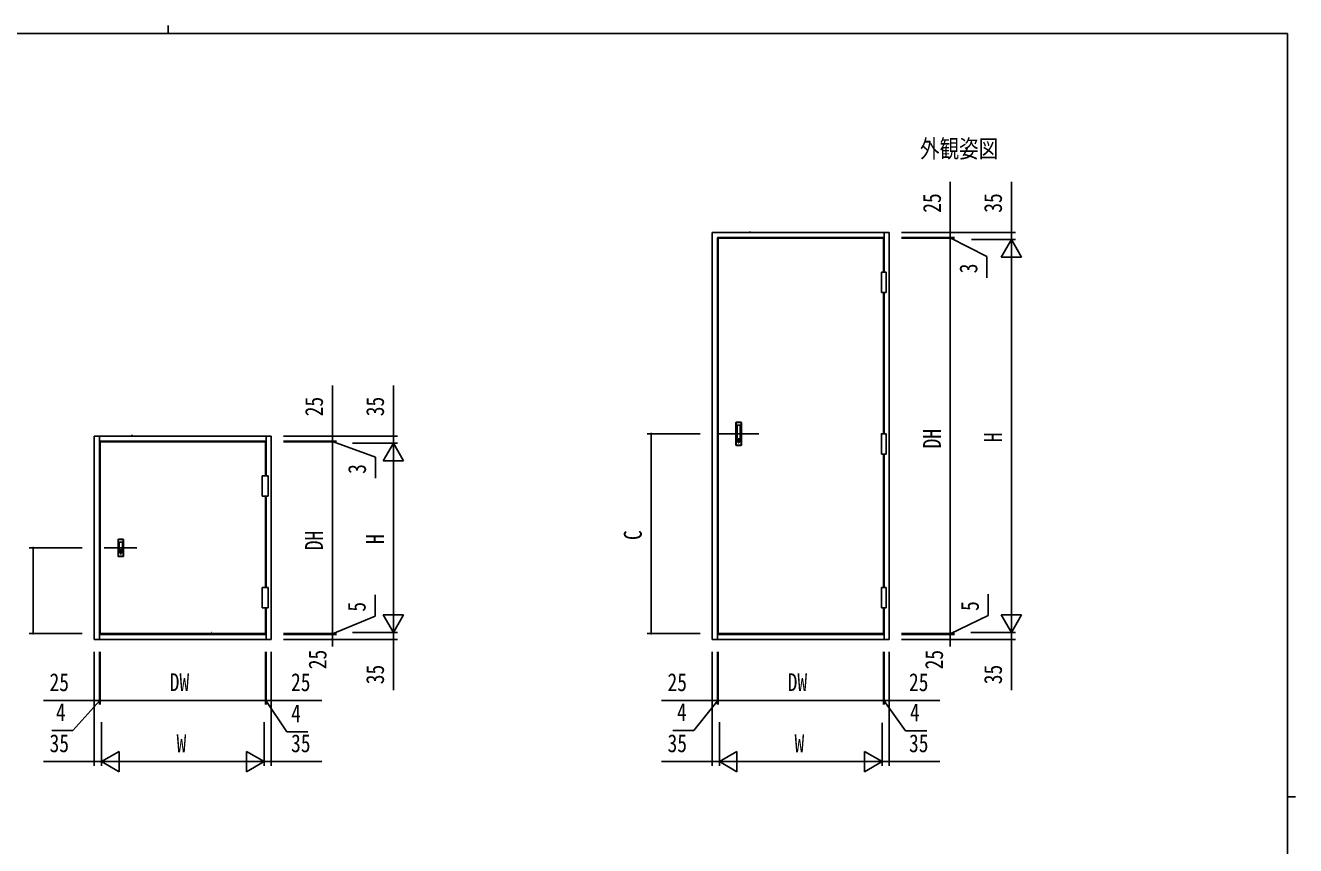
# Model space of a CAD drawing. Units: millimetres on the paper. Extents: x -283 to 283, y -202 to 202.
# Drawn here: x -41.5 to 270.6, y 0 to 201.5 of the extents above; entities that cross this region are included whole.
import ezdxf
from ezdxf.enums import TextEntityAlignment as Align

# ---------------------------------------------------------------- set-up
doc = ezdxf.new("R2010")
doc.units = ezdxf.units.MM
for name, color, linetype in [('0-1_USER1', 3, 'Continuous'), ('0-5_YKK_A1', 4, 'Continuous'), ('0-6_YKK_D', 6, 'Continuous'), ('0-7_YKK_ZWAK', 7, 'Continuous')]:
    doc.layers.add(name, color=color, linetype=linetype)
doc.styles.add('ＭＳ ゴシック', font='')
doc.styles.get('ＭＳ ゴシック').set_extended_font_data('MS Gothic')

msp = doc.modelspace()

# ---------------------------------------------------------------- linework, layer by layer
at = {"layer": '0-5_YKK_A1'}
for p, q in [((127.263, 150.626), (127.263, 50.626)), ((170.763, 150.626), (127.263, 150.626)), ((136.513, 150.626), (136.513, 150.883)), ((161.513, 150.626), (161.513, 150.791)), ((169.513, 140.876), (169.513, 150.626)), ((170.763, 50.626), (170.763, 150.626)), ((128.513, 149.376), (169.513, 149.376)), ((128.513, 50.626), (128.513, 149.376)), ((128.713, 52.126), (128.713, 149.226)), ((128.713, 149.226), (169.313, 149.226)), ((169.313, 149.226), (169.313, 140.876)), ((170.763, 148.876), (170.713, 148.876)), ((170.763, 147.976), (170.78, 147.976)), ((127.263, 141.376), (127.252, 141.376)), ((168.813, 140.876), (168.813, 135.876)), ((168.813, 140.876), (170.013, 140.876)), ((170.013, 140.876), (170.013, 135.876)), ((168.813, 135.876), (170.013, 135.876)), ((169.313, 135.876), (169.313, 101.174)), ((169.513, 101.174), (169.513, 135.876)), ((133.088, 103.949), (133.088, 98.399)), ((133.163, 98.424), (133.163, 103.924)), ((134.338, 104.049), (133.188, 104.049)), ((133.213, 103.974), (134.313, 103.974)), ((133.363, 103.324), (133.363, 100.324)), ((133.363, 103.324), (134.163, 103.324)), ((134.163, 103.324), (134.163, 100.324)), ((134.363, 98.424), (134.363, 103.924)), ((134.438, 98.399), (134.438, 103.949)), ((-24.579, 100.626), (-24.579, 50.626)), ((18.921, 100.626), (-24.579, 100.626)), ((-23.329, 50.626), (-23.329, 100.626)), ((-15.329, 100.626), (-15.329, 100.883)), ((17.671, 90.876), (17.671, 100.626)), ((18.921, 50.626), (18.921, 100.626)), ((128.713, 101.174), (138.708, 101.174)), ((170.013, 96.174), (170.013, 101.174)), ((-23.329, 99.376), (17.671, 99.376)), ((-23.129, 52.126), (-23.129, 99.226)), ((-23.129, 99.226), (17.471, 99.226)), ((17.471, 99.226), (17.471, 90.876)), ((18.921, 98.876), (18.871, 98.876)), ((133.188, 98.299), (134.338, 98.299)), ((133.213, 98.374), (134.313, 98.374)), ((133.938, 99.774), (133.588, 99.774)), ((133.938, 99.724), (133.588, 99.724)), ((133.588, 99.274), (133.938, 99.274)), ((133.588, 99.224), (133.938, 99.224)), ((168.813, 96.174), (170.013, 96.174)), ((169.313, 96.174), (169.313, 63.376)), ((169.513, 63.376), (169.513, 96.174)), ((-24.579, 91.376), (-24.59, 91.376)), ((16.671, 90.876), (16.671, 85.876)), ((16.671, 90.876), (18.171, 90.876)), ((18.171, 90.876), (18.171, 85.876)), ((16.671, 85.876), (18.171, 85.876)), ((17.471, 85.876), (17.471, 63.376)), ((17.671, 63.376), (17.671, 85.876)), ((-18.754, 75.151), (-18.754, 71.101)), ((-18.679, 71.126), (-18.679, 75.126)), ((-17.504, 75.251), (-18.654, 75.251)), ((-18.629, 75.176), (-17.529, 75.176)), ((-17.479, 71.126), (-17.479, 75.126)), ((-17.404, 71.101), (-17.404, 75.151)), ((-22.179, 73.126), (-14.124, 73.126)), ((-18.479, 74.526), (-18.479, 73.026)), ((-18.479, 74.526), (-17.679, 74.526)), ((-17.904, 72.476), (-18.254, 72.476)), ((-17.904, 72.426), (-18.254, 72.426)), ((-18.254, 71.976), (-17.904, 71.976)), ((-18.254, 71.926), (-17.904, 71.926)), ((-17.679, 74.526), (-17.679, 73.026)), ((-18.654, 71.001), (-17.504, 71.001)), ((-18.629, 71.076), (-17.529, 71.076)), ((16.671, 63.376), (16.671, 58.376)), ((16.671, 63.376), (18.171, 63.376)), ((18.171, 63.376), (18.171, 58.376)), ((168.813, 63.376), (168.813, 58.376)), ((168.813, 63.376), (170.013, 63.376)), ((170.013, 63.376), (170.013, 58.376)), ((-24.579, 59.876), (-24.583, 59.876)), ((127.263, 59.876), (127.259, 59.876)), ((16.671, 58.376), (18.171, 58.376)), ((17.471, 58.376), (17.471, 52.126)), ((17.671, 50.626), (17.671, 58.376)), ((168.813, 58.376), (170.013, 58.376)), ((169.313, 58.376), (169.313, 52.126)), ((169.513, 50.626), (169.513, 58.376)), ((170.763, 53.626), (170.774, 53.626)), ((-24.579, 50.626), (18.921, 50.626)), ((-23.329, 51.876), (17.671, 51.876)), ((-23.129, 52.126), (17.471, 52.126)), ((-22.829, 50.626), (-22.829, 50.676)), ((-21.579, 52.126), (-21.579, 52.118)), ((4.208, 52.376), (4.158, 52.376)), ((15.921, 51.876), (15.921, 51.864)), ((17.171, 50.626), (17.171, 50.676)), ((17.671, 52.376), (17.621, 52.376)), ((127.263, 50.626), (170.763, 50.626)), ((128.513, 51.876), (169.513, 51.876)), ((128.713, 52.126), (169.313, 52.126)), ((129.013, 50.626), (129.013, 50.676)), ((129.963, 52.126), (129.963, 52.118)), ((168.063, 51.876), (168.063, 51.864)), ((169.013, 50.626), (169.013, 50.676)), ((170.763, 52.376), (170.713, 52.376))]:
    msp.add_line(p, q, dxfattribs=at)
msp.add_lwpolyline([(168.813, 96.174), (168.813, 101.174), (170.013, 101.174)], dxfattribs=at)
for centre in [(133.763, 99.011), (-18.079, 71.713)]:
    msp.add_circle(centre, 0.0875, dxfattribs=at)
for centre, radius, start, end in [((133.188, 103.949), 0.1, 90, 180), ((133.213, 103.924), 0.05, 90, 180), ((134.313, 103.924), 0.05, 0, 90), ((134.338, 103.949), 0.1, 0, 90), ((133.763, 100.324), 0.4, 180, 0), ((133.188, 98.399), 0.1, 180, 270), ((133.213, 98.424), 0.05, 180, 270), ((133.588, 99.499), 0.275, 90, 270), ((133.588, 99.499), 0.225, 90, 270), ((133.938, 99.499), 0.275, 270, 90), ((133.938, 99.499), 0.225, 270, 90), ((134.313, 98.424), 0.05, 270, 0), ((134.338, 98.399), 0.1, 270, 0), ((-18.654, 75.151), 0.1, 90, 180), ((-18.629, 75.126), 0.05, 90, 180), ((-17.529, 75.126), 0.05, 0, 90), ((-17.504, 75.151), 0.1, 0, 90), ((-18.254, 72.201), 0.275, 90, 270), ((-18.079, 73.026), 0.4, 180, 0), ((-18.254, 72.201), 0.225, 90, 270), ((-17.904, 72.201), 0.275, 270, 90), ((-17.904, 72.201), 0.225, 270, 90), ((-18.654, 71.101), 0.1, 180, 270), ((-18.629, 71.126), 0.05, 180, 270), ((-17.529, 71.126), 0.05, 270, 0), ((-17.504, 71.101), 0.1, 270, 0)]:
    msp.add_arc(centre, radius, start, end, dxfattribs=at)
at = {"layer": '0-6_YKK_D'}
for p, q in [((173.763, 150.626), (201.763, 150.626)), ((173.763, 150.626), (186.763, 150.626)), ((185.763, 149.376), (185.763, 151.076)), ((173.763, 149.376), (186.763, 149.376)), ((173.763, 149.226), (186.763, 149.226)), ((185.763, 149.376), (185.763, 149.226)), ((185.763, 149.376), (185.763, 149.226)), ((185.763, 149.376), (185.763, 147.676)), ((185.763, 149.301), (194.726, 144.718)), ((185.763, 149.226), (185.763, 147.526)), ((185.763, 149.226), (185.763, 52.126)), ((190.944, 148.876), (201.763, 148.876)), ((190.944, 148.876), (201.763, 148.876)), ((200.763, 148.876), (198.263, 144.546)), ((200.763, 148.876), (200.763, 140.216)), ((200.763, 148.876), (203.263, 144.546)), ((200.763, 148.876), (200.763, 147.176)), ((194.726, 144.718), (194.726, 139.518)), ((198.263, 144.546), (203.263, 144.546)), ((200.763, 143.876), (200.763, 57.376)), ((21.921, 100.626), (34.921, 100.626)), ((21.921, 100.626), (49.921, 100.626)), ((33.921, 99.376), (33.921, 101.076)), ((124.263, 101.174), (111.263, 101.174)), ((112.263, 101.174), (112.263, 52.126)), ((21.92, 99.226), (34.921, 99.226)), ((21.921, 99.376), (34.921, 99.376)), ((21.921, 99.376), (34.921, 99.376)), ((33.921, 99.376), (33.921, 97.676)), ((33.921, 99.376), (33.921, 99.226)), ((33.921, 99.376), (33.921, 99.226)), ((33.921, 99.301), (44.495, 95.434)), ((33.921, 99.226), (33.921, 97.526)), ((33.921, 99.226), (33.921, 52.126)), ((38.836, 98.876), (49.921, 98.876)), ((39.708, 98.876), (49.921, 98.876)), ((48.921, 98.876), (46.421, 94.546)), ((48.921, 98.876), (48.921, 90.216)), ((48.921, 98.876), (51.421, 94.546)), ((48.921, 98.876), (48.921, 97.176)), ((44.495, 95.434), (44.495, 90.234)), ((46.421, 94.546), (51.421, 94.546)), ((48.921, 93.876), (48.921, 57.376)), ((-27.579, 73.126), (-40.579, 73.126)), ((-39.579, 73.126), (-39.579, 52.126)), ((44.411, 56.386), (44.411, 61.586)), ((48.921, 52.376), (48.921, 61.036)), ((195.076, 56.561), (195.076, 61.761)), ((200.763, 52.376), (200.763, 61.036)), ((33.921, 52.001), (44.411, 56.386)), ((51.421, 56.706), (46.421, 56.706)), ((48.921, 52.376), (46.421, 56.706)), ((48.921, 52.376), (51.421, 56.706)), ((185.763, 52.001), (195.076, 56.561)), ((203.263, 56.706), (198.263, 56.706)), ((200.763, 52.376), (198.263, 56.706)), ((200.763, 52.376), (203.263, 56.706)), ((33.921, 52.126), (33.921, 53.826)), ((48.921, 52.376), (48.921, 54.076)), ((185.763, 52.126), (185.763, 53.826)), ((200.763, 52.376), (200.763, 54.076)), ((-27.579, 52.126), (-40.579, 52.126)), ((21.92, 52.126), (34.921, 52.126)), ((21.921, 51.876), (34.921, 51.876)), ((21.921, 51.876), (34.921, 51.876)), ((21.921, 50.626), (34.921, 50.626)), ((21.921, 50.626), (49.921, 50.626)), ((33.921, 51.876), (33.921, 52.126)), ((33.921, 51.876), (33.921, 52.126)), ((33.921, 51.876), (33.921, 50.176)), ((33.921, 50.626), (33.921, 48.926)), ((38.836, 52.376), (49.921, 52.376)), ((38.836, 52.376), (49.921, 52.376)), ((124.263, 52.126), (111.263, 52.126)), ((173.763, 52.126), (186.763, 52.126)), ((173.763, 51.876), (186.763, 51.876)), ((173.763, 50.626), (186.763, 50.626)), ((173.763, 50.626), (201.763, 50.626)), ((185.763, 52.126), (185.763, 51.876)), ((185.763, 52.126), (185.763, 51.876)), ((185.763, 51.876), (185.763, 50.176)), ((185.763, 50.626), (185.763, 48.926)), ((190.837, 52.376), (201.763, 52.376)), ((190.837, 52.376), (201.763, 52.376)), ((-24.579, 47.626), (-24.579, 34.626)), ((-24.579, 47.626), (-24.579, 19.626)), ((-23.329, 47.626), (-23.329, 34.626)), ((-23.329, 47.626), (-23.329, 34.626)), ((-23.129, 47.626), (-23.129, 34.626)), ((17.471, 47.626), (17.471, 34.626)), ((17.671, 47.626), (17.671, 34.626)), ((17.671, 47.626), (17.671, 34.626)), ((18.921, 47.626), (18.921, 34.626)), ((18.921, 47.626), (18.921, 19.626)), ((127.263, 47.626), (127.263, 19.626)), ((127.263, 47.626), (127.263, 34.626)), ((128.513, 47.626), (128.513, 34.626)), ((128.713, 47.626), (128.713, 34.626)), ((169.313, 47.626), (169.313, 34.626)), ((169.513, 47.626), (169.513, 34.626)), ((170.763, 47.626), (170.763, 34.626)), ((170.763, 47.626), (170.763, 19.626)), ((-23.229, 35.626), (-29.847, 28.264)), ((-23.329, 35.626), (-25.029, 35.626)), ((-23.329, 35.626), (-23.129, 35.626)), ((-23.329, 35.626), (-23.129, 35.626)), ((-23.329, 35.626), (-21.629, 35.626)), ((-23.129, 35.626), (-21.429, 35.626)), ((-23.129, 35.626), (17.471, 35.626)), ((17.471, 35.626), (15.771, 35.626)), ((17.671, 35.626), (15.971, 35.626)), ((17.671, 35.626), (17.471, 35.626)), ((17.671, 35.626), (17.471, 35.626)), ((17.571, 35.626), (22.731, 27.965)), ((17.671, 35.626), (19.371, 35.626)), ((128.613, 35.626), (122.739, 28.306)), ((128.513, 35.626), (126.813, 35.626)), ((128.513, 35.626), (128.713, 35.626)), ((128.513, 35.626), (128.713, 35.626)), ((128.513, 35.626), (130.213, 35.626)), ((128.713, 35.626), (130.413, 35.626)), ((128.713, 35.626), (169.313, 35.626)), ((169.313, 35.626), (167.613, 35.626)), ((169.513, 35.626), (167.813, 35.626)), ((169.313, 35.626), (169.513, 35.626)), ((169.313, 35.626), (169.513, 35.626)), ((169.413, 35.626), (174.785, 28.218)), ((169.513, 35.626), (171.213, 35.626)), ((-29.847, 28.264), (-35.047, 28.264)), ((-22.829, 30.31), (-22.829, 19.626)), ((-22.829, 30.31), (-22.829, 19.626)), ((17.171, 30.328), (17.171, 19.626)), ((17.171, 30.328), (17.171, 19.626)), ((122.739, 28.306), (117.539, 28.306)), ((129.013, 30.336), (129.013, 19.626)), ((129.013, 30.336), (129.013, 19.626)), ((169.013, 30.13), (169.013, 19.626)), ((169.013, 30.13), (169.013, 19.626)), ((174.785, 28.218), (179.985, 28.218)), ((22.731, 27.965), (27.931, 27.965)), ((-22.829, 20.626), (-18.499, 23.126)), ((-18.499, 18.126), (-18.499, 23.126)), ((12.84, 23.126), (12.84, 18.126)), ((17.171, 20.626), (12.84, 23.126)), ((129.013, 20.626), (133.343, 23.126)), ((133.343, 18.126), (133.343, 23.126)), ((164.683, 23.126), (164.683, 18.126)), ((169.013, 20.626), (164.683, 23.126)), ((-22.829, 20.626), (-14.169, 20.626)), ((-22.829, 20.626), (-18.499, 18.126)), ((-22.829, 20.626), (-21.129, 20.626)), ((-17.829, 20.626), (12.171, 20.626)), ((17.171, 20.626), (8.51, 20.626)), ((17.171, 20.626), (12.84, 18.126)), ((17.171, 20.626), (15.471, 20.626)), ((129.013, 20.626), (137.673, 20.626)), ((129.013, 20.626), (133.343, 18.126)), ((129.013, 20.626), (130.713, 20.626)), ((134.013, 20.626), (164.013, 20.626)), ((169.013, 20.626), (160.352, 20.626)), ((169.013, 20.626), (164.683, 18.126)), ((169.013, 20.626), (167.313, 20.626))]:
    msp.add_line(p, q, dxfattribs=at)
for points in [[(185.763, 149.376), (185.763, 150.626), (185.763, 163.066)], [(200.763, 148.876), (200.763, 150.626), (200.763, 163.066)], [(33.921, 99.376), (33.921, 100.626), (33.921, 113.066)], [(48.921, 98.876), (48.921, 100.626), (48.921, 113.066)], [(33.921, 50.626), (33.921, 51.876), (33.921, 53.576)], [(185.763, 50.626), (185.763, 51.876), (185.763, 53.576)], [(48.921, 52.376), (48.921, 50.626), (48.921, 38.186)], [(200.763, 52.376), (200.763, 50.626), (200.763, 38.186)], [(-23.329, 35.626), (-24.579, 35.626), (-37.019, 35.626)], [(17.671, 35.626), (18.921, 35.626), (31.361, 35.626)], [(128.513, 35.626), (127.263, 35.626), (114.823, 35.626)], [(169.513, 35.626), (170.763, 35.626), (183.203, 35.626)], [(-22.829, 20.626), (-24.579, 20.626), (-37.019, 20.626)], [(17.171, 20.626), (18.921, 20.626), (31.361, 20.626)], [(129.013, 20.626), (127.263, 20.626), (114.823, 20.626)], [(169.013, 20.626), (170.763, 20.626), (183.203, 20.626)]]:
    msp.add_lwpolyline(points, dxfattribs=at)
for centre, start, end in [((185.763, 150.626), 90, 270), ((185.763, 150.626), 270, 90), ((200.763, 150.626), 90, 270), ((200.763, 150.626), 270, 90), ((185.763, 149.376), 90, 270), ((185.763, 149.226), 90, 270), ((185.763, 149.226), 90, 270), ((185.763, 149.376), 270, 90), ((185.763, 149.226), 270, 90), ((185.763, 149.226), 270, 90), ((33.921, 100.626), 90, 270), ((33.921, 100.626), 270, 90), ((48.921, 100.626), 90, 270), ((48.921, 100.626), 270, 90), ((112.263, 101.174), 90, 270), ((112.263, 101.174), 270, 90), ((33.921, 99.376), 90, 270), ((33.921, 99.376), 90, 270), ((33.921, 99.226), 90, 270), ((33.921, 99.226), 90, 270), ((33.921, 99.376), 270, 90), ((33.921, 99.376), 270, 90), ((33.921, 99.226), 270, 90), ((33.921, 99.226), 270, 90), ((-39.579, 73.126), 90, 270), ((-39.579, 73.126), 270, 90), ((-39.579, 52.126), 90, 270), ((-39.579, 52.126), 270, 90), ((33.921, 52.126), 90, 270), ((33.921, 52.126), 90, 270), ((33.921, 51.876), 90, 270), ((33.921, 51.876), 90, 270), ((33.921, 50.626), 90, 270), ((33.921, 52.126), 270, 90), ((33.921, 52.126), 270, 90), ((33.921, 51.876), 270, 90), ((33.921, 51.876), 270, 90), ((33.921, 50.626), 270, 90), ((48.921, 50.626), 90, 270), ((48.921, 50.626), 270, 90), ((112.263, 52.126), 90, 270), ((112.263, 52.126), 270, 90), ((185.763, 52.126), 90, 270), ((185.763, 52.126), 90, 270), ((185.763, 51.876), 90, 270), ((185.763, 51.876), 90, 270), ((185.763, 50.626), 90, 270), ((185.763, 52.126), 270, 90), ((185.763, 52.126), 270, 90), ((185.763, 51.876), 270, 90), ((185.763, 51.876), 270, 90), ((185.763, 50.626), 270, 90), ((200.763, 50.626), 90, 270), ((200.763, 50.626), 270, 90), ((-24.579, 35.626), 0, 180), ((-24.579, 35.626), 180, 0), ((-23.329, 35.626), 0, 180), ((-23.329, 35.626), 0, 180), ((-23.329, 35.626), 180, 0), ((-23.329, 35.626), 180, 0), ((-23.129, 35.626), 0, 180), ((-23.129, 35.626), 0, 180), ((-23.129, 35.626), 180, 0), ((-23.129, 35.626), 180, 0), ((17.471, 35.626), 0, 180), ((17.471, 35.626), 0, 180), ((17.471, 35.626), 180, 0), ((17.471, 35.626), 180, 0), ((17.671, 35.626), 0, 180), ((17.671, 35.626), 0, 180), ((17.671, 35.626), 180, 0), ((17.671, 35.626), 180, 0), ((18.921, 35.626), 0, 180), ((18.921, 35.626), 180, 0), ((127.263, 35.626), 0, 180), ((127.263, 35.626), 180, 0), ((128.513, 35.626), 0, 180), ((128.513, 35.626), 180, 0), ((128.713, 35.626), 0, 180), ((128.713, 35.626), 0, 180), ((128.713, 35.626), 180, 0), ((128.713, 35.626), 180, 0), ((169.313, 35.626), 0, 180), ((169.313, 35.626), 0, 180), ((169.313, 35.626), 180, 0), ((169.313, 35.626), 180, 0), ((169.513, 35.626), 0, 180), ((169.513, 35.626), 180, 0), ((170.763, 35.626), 0, 180), ((170.763, 35.626), 180, 0), ((-24.579, 20.626), 0, 180), ((-24.579, 20.626), 180, 0), ((18.921, 20.626), 0, 180), ((18.921, 20.626), 180, 0), ((127.263, 20.626), 0, 180), ((127.263, 20.626), 180, 0), ((170.763, 20.626), 0, 180), ((170.763, 20.626), 180, 0)]:
    msp.add_arc(centre, 0.106, start, end, dxfattribs=at)
at = {"layer": '0-7_YKK_ZWAK'}
for p, q in [((-6.39, 201.5), (-6.39, 199.5)), ((268.6, 199.5), (-281.4, 199.5)), ((268.6, 199.5), (268.6, -175.5)), ((268.6, 12), (270.6, 12))]:
    msp.add_line(p, q, dxfattribs=at)

# ---------------------------------------------------------------- texts
at = {"layer": '0-1_USER1', "style": 'ＭＳ ゴシック', "width": 0.8}
msp.add_text('外観姿図', height=4.399, dxfattribs=at).set_placement((178.323, 167.701), align=Align.BOTTOM_LEFT)
at = {"layer": '0-6_YKK_D', "style": 'ＭＳ ゴシック', "width": 0.8}
for s, p in [('25', (184.763, 155.464)), ('35', (199.763, 155.476)), ('3', (193.726, 140.607)), ('25', (32.921, 105.464)), ('35', (47.921, 105.476)), ('DH', (184.763, 97.569)), ('H', (199.763, 99.079)), ('3', (43.495, 91.323)), ('DH', (32.921, 72.569)), ('H', (47.921, 74.079)), ('C', (111.263, 75.066)), ('5', (43.411, 57.476)), ('5', (194.076, 57.65)), ('25', (33.793, 43.319)), ('25', (185.28, 43.285)), ('35', (47.921, 39.636)), ('35', (199.763, 39.636))]:
    msp.add_text(s, height=4.399, rotation=90, dxfattribs=at).set_placement(p, align=Align.BOTTOM_LEFT)
for s, p in [('25', (-35.582, 36.626)), ('DW', (-6.046, 36.626)), ('25', (23.758, 36.626)), ('25', (116.26, 36.626)), ('DW', (145.796, 36.626)), ('25', (175.6, 36.626)), ('4', (-33.995, 29.264)), ('4', (23.783, 28.965)), ('4', (118.592, 29.306)), ('4', (175.838, 29.218)), ('35', (-35.57, 21.626)), ('W', (-4.365, 21.626)), ('35', (23.77, 21.626)), ('35', (116.273, 21.626)), ('W', (147.478, 21.626)), ('35', (175.613, 21.626))]:
    msp.add_text(s, height=4.399, dxfattribs=at).set_placement(p, align=Align.BOTTOM_LEFT)

doc.saveas('drawing.dxf')
